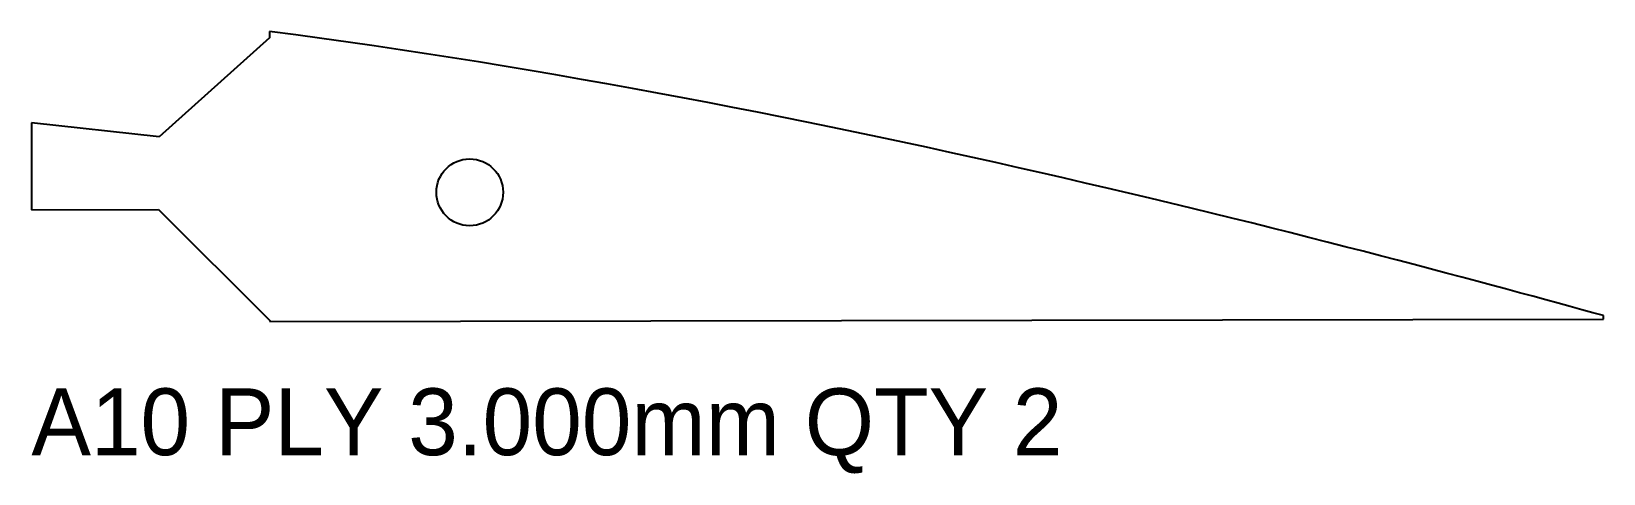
# Model space of a CAD drawing. Header units: millimetres. Extents: x 0 to 70.7, y -6.8 to 13.
import ezdxf

# ---------------------------------------------------------------- set-up
doc = ezdxf.new("R2010")
doc.units = ezdxf.units.MM
doc.layers.add('CUT', color=1, linetype='Continuous')
doc.layers.add('LABELS_NONCUT', color=3, linetype='Continuous')

msp = doc.modelspace()

# ---------------------------------------------------------------- linework, layer by layer
at = {"layer": 'CUT'}
for p, q in [((10.708, 12.751, 0), (5.743, 8.296, 0)), ((10.707, 13.034, 0), (10.708, 12.751, 0)), ((5.743, 8.296, 0), (0, 8.925, 0)), ((0, 8.925, 0), (0.003, 5.028, 0)), ((0.003, 5.028, 0), (5.716, 5.037, 0)), ((5.716, 5.037, 0), (10.721, 0.045, 0)), ((10.721, 0, 0), (70.715, 0.113, 0)), ((10.721, 0.045, 0), (10.721, 0, 0)), ((70.715, 0.113, 0), (70.721, 0.268, 0))]:
    msp.add_line(p, q, dxfattribs=at)
msp.add_circle((19.715, 5.809, 0), 1.5, dxfattribs=at)
msp.add_open_spline([(70.721, 0.268, 0), (60.763, 2.999, 0), (35.877, 9.784, 0), (10.707, 13.034, 0)], degree=3, dxfattribs=at)

# ---------------------------------------------------------------- texts
at = {"layer": 'LABELS_NONCUT'}
msp.add_text('A10 PLY 3.000mm QTY 2', height=3, dxfattribs=at).set_placement((0, -6))

doc.saveas('drawing.dxf')
